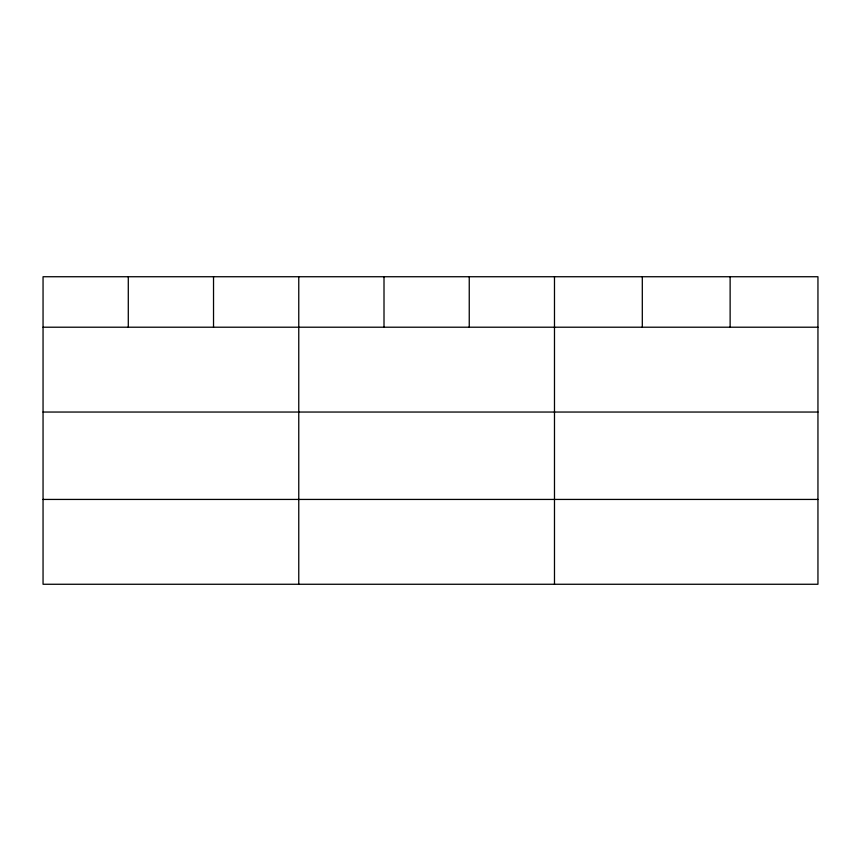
<?xml version="1.0" encoding="UTF-8"?>
<svg xmlns="http://www.w3.org/2000/svg" width="861" height="861" viewBox="0 0 861 861"><rect width="100%" height="100%" fill="white"/><g stroke="black" fill="none" stroke-linecap="round" stroke-linejoin="round"><path stroke-width="1.29" d="M817.95 412.042L817.95 276.736L43.05 276.736L43.05 584.264L817.95 584.264L817.95 412.042L43.05 412.042M43.05 327.212L817.95 327.212M43.05 499.434L817.95 499.434M730.128 276.736L730.128 327.212M642.306 276.736L642.306 327.212M554.484 276.736L554.484 584.264M469.245 276.736L469.245 327.212M384.006 276.736L384.006 327.212M298.767 276.736L298.767 584.264M213.528 276.736L213.528 327.212M128.289 276.736L128.289 327.212"/></g></svg>
